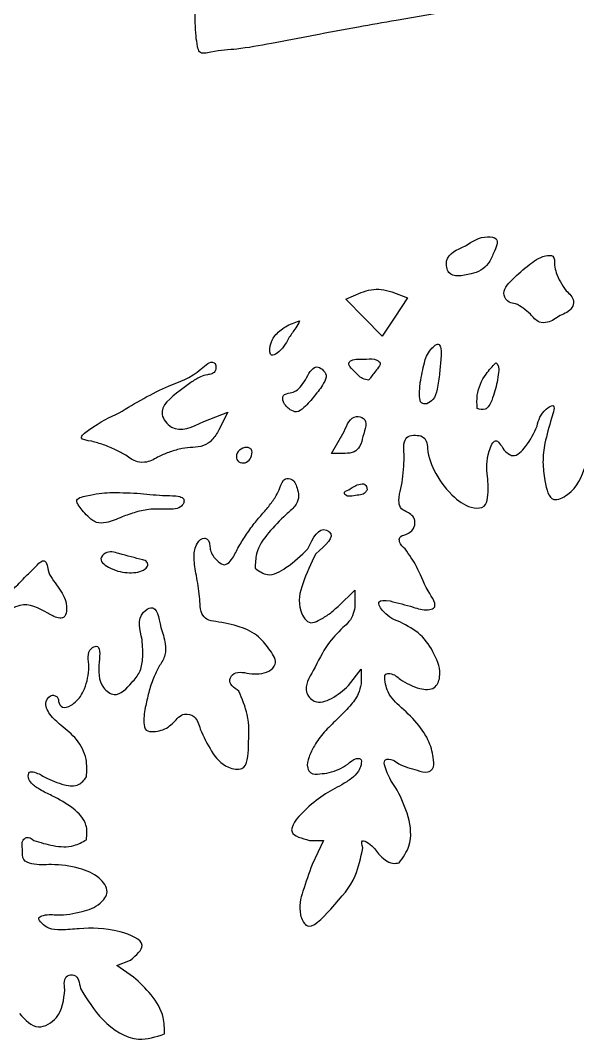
# Model space of a CAD drawing. Extents: x 0 to 204, y 72 to 361.
# Drawn here: x 83.45 to 109.45, y 189.67 to 237.24 of the extents above; entities that cross this region are included whole.
import ezdxf

# ---------------------------------------------------------------- set-up
doc = ezdxf.new("R2010")
doc.units = 0
doc.layers.get('0').update_dxf_attribs({"linetype": 'CONTINUOUS'})

msp = doc.modelspace()

# ---------------------------------------------------------------- linework, layer by layer
at = {"color": 7}
for p, q in [((91.609333, 237.123111), (91.581111, 238.336667)), ((103.575556, 237.687556), (100.979111, 237.236)), ((105.522889, 226.370444), (105.522889, 226.370444)), ((108.373333, 225.806), (108.373333, 225.806)), ((98.636667, 224.225556), (99.342222, 224.536)), ((100.781556, 224.564222), (101.515333, 224.282)), ((99.483333, 223.350667), (98.636667, 224.225556)), ((101.515333, 224.282), (100.922667, 223.378889)), ((100.33, 222.504), (99.483333, 223.350667)), ((100.922667, 223.378889), (100.33, 222.504)), ((100.922667, 223.378889), (100.922667, 223.378889)), ((95.955556, 222.391111), (95.955556, 222.391111)), ((92.568889, 220.98), (92.568889, 220.98)), ((100.104222, 220.98), (100.104222, 220.98)), ((103.011111, 220.782444), (103.011111, 220.782444)), ((105.692222, 220.359111), (105.692222, 220.359111)), ((97.169111, 219.71), (97.169111, 219.71)), ((92.004444, 218.524667), (93.133333, 218.948)), ((93.133333, 218.948), (92.71, 218.129556)), ((108.232222, 218.665778), (108.232222, 218.665778)), ((97.959333, 217.028889), (98.552, 218.044889)), ((99.426889, 217.819111), (99.426889, 217.819111)), ((94.262222, 217.085333), (94.262222, 217.085333)), ((98.608444, 217.028889), (97.959333, 217.028889)), ((90.536889, 215.053333), (90.536889, 215.053333)), ((99.624444, 215.335556), (99.624444, 215.335556)), ((89.154, 212.061778), (89.154, 212.061778)), ((98.269778, 209.888667), (99.06, 210.650667)), ((99.06, 210.650667), (99.06, 209.945111)), ((98.749556, 206.191556), (99.342222, 206.953556)), ((99.342222, 206.953556), (99.342222, 206.276222)), ((96.943333, 198.966667), (97.592444, 198.966667)), ((97.592444, 198.966667), (97.056222, 197.837778)), ((87.940444, 193.124667), (88.589556, 193.378667)), ((88.730667, 192.588444), (87.940444, 193.124667))]:
    msp.add_line(p, q, dxfattribs=at)
for points, knots in [([(95.165333, 236.163556), (94.611151, 236.058077), (93.648637, 235.87488), (92.647229, 235.839834), (91.799123, 235.626095), (91.696887, 236.105961), (91.626038, 236.536307), (91.615307, 236.913262), (91.609333, 237.123111)], [0, 0, 0, 0, 1.644869, 2.856839, 3.389143, 3.649372, 4.144473, 4.766207, 4.766207, 4.766207, 4.766207]), ([(100.979111, 237.236), (100.392988, 237.131204), (99.109382, 236.901703), (97.171179, 236.545558), (95.820239, 236.288279), (95.165333, 236.163556)], [0, 0, 0, 0, 1.786254, 3.911883, 5.911908, 5.911908, 5.911908, 5.911908]), ([(104.224667, 226.709111), (104.530507, 226.919894), (104.947958, 227.207597), (105.844683, 227.069047), (105.646644, 226.639111), (105.522889, 226.370444)], [0, 0, 0, 0, 1.111522, 1.51715, 2.192908, 2.192908, 2.192908, 2.192908]), ([(104.478667, 225.410889), (104.0607, 225.314762), (103.423366, 225.168184), (103.215562, 226.288424), (103.817169, 226.539229), (104.224667, 226.709111)], [0, 0, 0, 0, 1.03311, 1.57533, 2.713628, 2.713628, 2.713628, 2.713628]), ([(105.522889, 226.370444), (105.45279, 226.203547), (105.321702, 225.891444), (104.945863, 225.533389), (104.635554, 225.452025), (104.478667, 225.410889)], [0, 0, 0, 0, 0.539934, 1.009697, 1.490071, 1.490071, 1.490071, 1.490071]), ([(107.188, 225.834222), (107.409409, 226.001663), (107.719596, 226.236242), (108.391945, 226.299584), (108.37997, 225.981993), (108.373333, 225.806)], [0, 0, 0, 0, 0.860933, 1.206139, 1.635199, 1.635199, 1.635199, 1.635199]), ([(108.627333, 223.463556), (108.443261, 223.329269), (108.157261, 223.120623), (107.57742, 223.115705), (107.281204, 223.517778), (106.914513, 223.796339), (106.591761, 224.028458), (106.20378, 224.046388), (105.853519, 224.551301), (106.471938, 225.240236), (106.928989, 225.619368), (107.188, 225.834222)], [0, 0, 0, 0, 0.670636, 1.041994, 1.595833, 2.042035, 2.452117, 2.749791, 3.157253, 3.968508, 5.029523, 5.029523, 5.029523, 5.029523]), ([(108.373333, 225.806), (108.393937, 225.687508), (108.441434, 225.414349), (108.638992, 225.016949), (108.818317, 224.7543), (108.909556, 224.620667)], [0, 0, 0, 0, 0.359403, 0.828533, 1.314452, 1.314452, 1.314452, 1.314452]), ([(99.342222, 224.536), (99.498149, 224.589), (99.804233, 224.69304), (100.303994, 224.697427), (100.619009, 224.609561), (100.781556, 224.564222)], [0, 0, 0, 0, 0.491763, 0.965325, 1.470191, 1.470191, 1.470191, 1.470191]), ([(108.909556, 224.620667), (109.073158, 224.47524), (109.323514, 224.2527), (109.173775, 223.681564), (108.848401, 223.551753), (108.627333, 223.463556)], [0, 0, 0, 0, 0.593823, 0.908706, 1.576069, 1.576069, 1.576069, 1.576069]), ([(95.955556, 222.391111), (95.828612, 222.147649), (95.662103, 221.828305), (95.064195, 221.494989), (95.083023, 222.135291), (95.310877, 222.559659), (95.817336, 222.986603), (96.245301, 223.134255), (96.463556, 223.209556)], [0, 0, 0, 0, 0.866889, 1.137078, 1.586757, 2.088238, 2.75489, 3.448709, 3.448709, 3.448709, 3.448709]), ([(96.463556, 223.209556), (96.453886, 223.178183), (96.41019, 223.036407), (96.21047, 222.776064), (96.051356, 222.535781), (95.955556, 222.391111)], [0, 0, 0, 0, 0.098172, 0.443643, 0.966374, 0.966374, 0.966374, 0.966374]), ([(102.108, 220.330889), (102.165279, 220.651456), (102.264784, 221.208338), (102.45753, 221.774742), (102.970617, 222.250124), (103.10004, 221.813914), (103.060126, 221.396805), (103.029215, 221.009355), (103.011111, 220.782444)], [0, 0, 0, 0, 0.94421, 1.640263, 2.081611, 2.277882, 2.753535, 3.425838, 3.425838, 3.425838, 3.425838]), ([(88.053333, 218.919778), (88.824322, 219.383108), (90.102369, 220.151158), (91.562469, 220.583424), (92.305058, 221.38246), (92.549617, 221.221794), (92.562467, 221.11029), (92.566499, 221.028483), (92.568889, 220.98)], [0, 0, 0, 0, 2.624211, 4.350077, 5.012537, 5.071491, 5.173719, 5.322444, 5.322444, 5.322444, 5.322444]), ([(99.709111, 220.443778), (99.606327, 220.464295), (99.311345, 220.523178), (99.077621, 220.842505), (98.66936, 221.199846), (98.933547, 221.409329), (99.220644, 221.431361), (99.458514, 221.431484), (99.596222, 221.431556)], [0, 0, 0, 0, 0.302532, 0.868239, 1.290582, 1.440842, 1.741184, 2.154112, 2.154112, 2.154112, 2.154112]), ([(99.596222, 221.431556), (99.759739, 221.444222), (99.990623, 221.462106), (100.31486, 221.225867), (100.18244, 221.0713), (100.104222, 220.98)], [0, 0, 0, 0, 0.492196, 0.694977, 0.987608, 0.987608, 0.987608, 0.987608]), ([(104.760889, 219.117333), (104.751089, 219.326759), (104.724516, 219.894642), (105.068685, 220.664301), (105.474882, 221.092579), (105.635778, 221.262222)], [0, 0, 0, 0, 0.625113, 1.695069, 2.396867, 2.396867, 2.396867, 2.396867]), ([(105.635778, 221.262222), (105.67497, 221.22186), (105.792964, 221.100344), (105.75605, 220.755296), (105.715628, 220.504391), (105.692222, 220.359111)], [0, 0, 0, 0, 0.16357, 0.492449, 0.944798, 0.944798, 0.944798, 0.944798]), ([(92.568889, 220.98), (92.556177, 220.931916), (92.528206, 220.826109), (92.369539, 220.718628), (92.128498, 220.701329), (91.786159, 220.58389), (91.366689, 220.320514), (91.065724, 220.088724), (90.903778, 219.964)], [0, 0, 0, 0, 0.145589, 0.320358, 0.527406, 0.866248, 1.392778, 2.006147, 2.006147, 2.006147, 2.006147]), ([(96.802222, 220.556667), (96.869138, 220.69511), (96.973148, 220.910299), (97.291923, 221.126706), (97.452585, 221.011561), (97.536, 220.951778)], [0, 0, 0, 0, 0.465631, 0.723751, 1.002483, 1.002483, 1.002483, 1.002483]), ([(97.536, 220.951778), (97.613942, 220.8648), (97.787241, 220.67141), (97.545892, 220.173461), (97.317369, 219.892366), (97.169111, 219.71)], [0, 0, 0, 0, 0.323001, 0.718169, 1.44809, 1.44809, 1.44809, 1.44809]), ([(100.104222, 220.98), (100.047312, 220.904231), (99.941527, 220.763391), (99.805154, 220.587957), (99.734566, 220.48199), (99.709111, 220.443778)], [0, 0, 0, 0, 0.284315, 0.528489, 0.666199, 0.666199, 0.666199, 0.666199]), ([(103.011111, 220.782444), (102.977894, 220.531708), (102.922345, 220.112397), (102.772438, 219.549129), (102.518431, 219.401302), (102.418444, 219.343111)], [0, 0, 0, 0, 0.771752, 1.290611, 1.627443, 1.627443, 1.627443, 1.627443]), ([(96.040222, 219.060889), (95.911164, 219.166123), (95.706116, 219.333321), (95.655867, 219.806661), (96.032747, 219.834031), (96.331274, 219.941457), (96.594291, 220.205542), (96.729671, 220.434153), (96.802222, 220.556667)], [0, 0, 0, 0, 0.49706, 0.789734, 1.130338, 1.401564, 1.772894, 2.201676, 2.201676, 2.201676, 2.201676]), ([(102.418444, 219.343111), (102.322668, 219.342004), (102.10821, 219.339526), (102.051802, 219.829162), (102.085398, 220.1291), (102.108, 220.330889)], [0, 0, 0, 0, 0.253468, 0.567553, 1.213297, 1.213297, 1.213297, 1.213297]), ([(105.692222, 220.359111), (105.627085, 220.084091), (105.52404, 219.649022), (105.209253, 219.005905), (104.892361, 219.08466), (104.760889, 219.117333)], [0, 0, 0, 0, 0.891959, 1.41104, 1.779094, 1.779094, 1.779094, 1.779094]), ([(90.903778, 219.964), (90.441541, 219.613505), (89.740869, 219.082216), (90.681494, 217.876064), (91.469647, 218.262472), (92.004444, 218.524667)], [0, 0, 0, 0, 1.406721, 2.132346, 3.664037, 3.664037, 3.664037, 3.664037]), ([(97.169111, 219.71), (97.019125, 219.527401), (96.787051, 219.244867), (96.361876, 218.897072), (96.136738, 219.011734), (96.040222, 219.060889)], [0, 0, 0, 0, 0.734835, 1.137008, 1.438793, 1.438793, 1.438793, 1.438793]), ([(86.783333, 217.593333), (86.544565, 217.629827), (86.083236, 217.700336), (87.069434, 218.463474), (87.624763, 218.721019), (88.053333, 218.919778)], [0, 0, 0, 0, 0.520289, 1.00526, 2.644949, 2.644949, 2.644949, 2.644949]), ([(107.554889, 218.298889), (107.630448, 218.5811), (107.735576, 218.973752), (108.461248, 219.412811), (108.320588, 218.954008), (108.232222, 218.665778)], [0, 0, 0, 0, 0.904403, 1.258329, 1.856384, 1.856384, 1.856384, 1.856384]), ([(98.552, 218.044889), (98.688759, 218.379518), (98.877518, 218.841385), (99.709273, 218.646303), (99.544169, 218.162661), (99.426889, 217.819111)], [0, 0, 0, 0, 0.904086, 1.247852, 2.090883, 2.090883, 2.090883, 2.090883]), ([(108.232222, 218.665778), (108.118385, 218.279909), (107.921768, 217.613446), (107.792087, 216.626414), (107.878658, 216.047328), (107.921778, 215.758889)], [0, 0, 0, 0, 1.207064, 2.084806, 2.955875, 2.955875, 2.955875, 2.955875]), ([(92.71, 218.129556), (92.613487, 217.961615), (92.438405, 217.656957), (91.99591, 217.343465), (91.494663, 217.314538), (90.968899, 217.261907), (90.436631, 217.113223), (90.086532, 216.961622), (89.916, 216.887778)], [0, 0, 0, 0, 0.577262, 1.047203, 1.550186, 2.051288, 2.63829, 3.195759, 3.195759, 3.195759, 3.195759]), ([(101.346, 217.113556), (101.333825, 217.269271), (101.314087, 217.521708), (101.527215, 217.869026), (101.877703, 217.883568), (102.203332, 217.854025), (102.436555, 217.590376), (102.437212, 216.951298), (102.807955, 216.0007), (103.572842, 215.020778), (104.378523, 214.452265), (105.140911, 214.474676), (105.31799, 215.175343), (105.272421, 215.635666), (105.240667, 215.956444)], [0, 0, 0, 0, 0.461703, 0.748484, 1.100678, 1.429498, 1.704846, 2.058838, 3.290111, 4.697637, 5.735838, 6.203605, 6.636507, 7.631637, 7.631637, 7.631637, 7.631637]), ([(106.002667, 217.198222), (106.141572, 217.068811), (106.483003, 216.750714), (107.177644, 217.465075), (107.413669, 217.986754), (107.554889, 218.298889)], [0, 0, 0, 0, 0.50187, 1.233606, 2.323596, 2.323596, 2.323596, 2.323596]), ([(88.363778, 216.944222), (88.20585, 217.032839), (87.869953, 217.221318), (87.338181, 217.435534), (86.962654, 217.542334), (86.783333, 217.593333)], [0, 0, 0, 0, 0.542925, 1.154746, 1.713909, 1.713909, 1.713909, 1.713909]), ([(99.426889, 217.819111), (99.394604, 217.656247), (99.338871, 217.375092), (99.021292, 217.04545), (98.753229, 217.034697), (98.608444, 217.028889)], [0, 0, 0, 0, 0.491557, 0.848587, 1.267901, 1.267901, 1.267901, 1.267901]), ([(105.240667, 215.956444), (105.20849, 216.313139), (105.160525, 216.844871), (105.611794, 217.857457), (105.873025, 217.416873), (106.002667, 217.198222)], [0, 0, 0, 0, 1.177493, 1.755311, 2.324579, 2.324579, 2.324579, 2.324579]), ([(89.916, 216.887778), (89.73082, 216.777621), (89.418937, 216.592095), (88.825378, 216.608888), (88.53471, 216.820047), (88.363778, 216.944222)], [0, 0, 0, 0, 0.634357, 1.06839, 1.688004, 1.688004, 1.688004, 1.688004]), ([(94.262222, 217.085333), (94.243104, 216.972439), (94.207139, 216.760055), (93.942907, 216.557796), (93.612951, 216.584106), (93.469531, 216.909512), (93.661531, 217.207033), (93.931913, 217.337537), (94.138089, 217.289015), (94.238103, 217.202738), (94.2544, 217.123412), (94.262222, 217.085333)], [0, 0, 0, 0, 0.332605, 0.625713, 0.914857, 1.192137, 1.518021, 1.878881, 2.011728, 2.135269, 2.249318, 2.249318, 2.249318, 2.249318]), ([(101.204889, 215.392), (101.23887, 215.582137), (101.309082, 215.974996), (101.355582, 216.551506), (101.349036, 216.935483), (101.346, 217.113556)], [0, 0, 0, 0, 0.57928, 1.1969, 1.731032, 1.731032, 1.731032, 1.731032]), ([(107.921778, 215.758889), (108.003654, 215.352309), (108.143483, 214.657953), (109.37385, 215.244826), (109.632839, 215.947987), (109.812667, 216.436222)], [0, 0, 0, 0, 0.971148, 1.658522, 3.220001, 3.220001, 3.220001, 3.220001]), ([(93.556667, 212.541556), (93.669152, 212.730346), (93.904164, 213.124784), (94.287741, 213.674228), (94.698675, 214.164203), (95.07967, 214.598736), (95.371507, 215.020094), (95.583442, 215.423916), (95.696622, 215.90615), (96.245201, 215.834295), (96.326421, 215.531294), (96.378889, 215.335556)], [0, 0, 0, 0, 0.659169, 1.377192, 2.007693, 2.57461, 3.117364, 3.517526, 4.009075, 4.310391, 4.860255, 4.860255, 4.860255, 4.860255]), ([(98.777778, 215.335556), (98.914064, 215.430491), (99.126098, 215.578191), (99.564874, 215.64504), (99.605174, 215.435673), (99.624444, 215.335556)], [0, 0, 0, 0, 0.519068, 0.807561, 1.071938, 1.071938, 1.071938, 1.071938]), ([(86.585778, 214.093778), (86.497245, 214.187615), (86.336811, 214.357663), (86.168993, 214.580089), (85.985407, 214.924334), (86.838886, 215.130382), (87.632473, 215.228616), (88.455405, 215.188107), (88.9, 215.166222)], [0, 0, 0, 0, 0.382569, 0.693274, 0.87709, 1.397814, 2.490415, 3.774361, 3.774361, 3.774361, 3.774361]), ([(88.9, 215.166222), (89.095746, 215.147452), (89.488975, 215.109745), (90.034645, 215.068464), (90.384929, 215.057911), (90.536889, 215.053333)], [0, 0, 0, 0, 0.58995, 1.185132, 1.641175, 1.641175, 1.641175, 1.641175]), ([(90.536889, 215.053333), (90.649709, 215.049816), (90.83315, 215.044098), (91.099504, 214.921109), (91.081252, 214.778342), (91.073111, 214.714667)], [0, 0, 0, 0, 0.348758, 0.567069, 0.742826, 0.742826, 0.742826, 0.742826]), ([(96.378889, 215.335556), (96.409175, 215.202766), (96.470513, 214.933827), (96.23909, 214.504836), (95.988633, 214.298624), (95.842667, 214.178444)], [0, 0, 0, 0, 0.396389, 0.802806, 1.370541, 1.370541, 1.370541, 1.370541]), ([(99.624444, 215.335556), (99.599939, 215.286311), (99.537774, 215.161387), (99.288656, 215.075174), (98.993281, 215.066131), (98.696467, 214.984568), (98.503766, 215.217071), (98.663281, 215.286046), (98.777778, 215.335556)], [0, 0, 0, 0, 0.160659, 0.407563, 0.721846, 1.094672, 1.202126, 1.475419, 1.475419, 1.475419, 1.475419]), ([(101.430667, 214.319556), (101.335023, 214.371141), (101.135002, 214.479022), (101.089848, 214.922535), (101.160497, 215.210843), (101.204889, 215.392)], [0, 0, 0, 0, 0.307728, 0.64355, 1.211314, 1.211314, 1.211314, 1.211314]), ([(91.073111, 214.714667), (91.024816, 214.645163), (90.907692, 214.476607), (90.532019, 214.411838), (90.265233, 214.424975), (90.113556, 214.432444)], [0, 0, 0, 0, 0.246027, 0.596651, 1.058664, 1.058664, 1.058664, 1.058664]), ([(88.194444, 214.065556), (87.953269, 213.958998), (87.575877, 213.792257), (86.957942, 213.75524), (86.714164, 213.976991), (86.585778, 214.093778)], [0, 0, 0, 0, 0.794052, 1.242532, 1.74152, 1.74152, 1.74152, 1.74152]), ([(90.113556, 214.432444), (89.91804, 214.434122), (89.487247, 214.43782), (88.838702, 214.305494), (88.406494, 214.144528), (88.194444, 214.065556)], [0, 0, 0, 0, 0.585507, 1.290093, 1.968726, 1.968726, 1.968726, 1.968726]), ([(95.842667, 214.178444), (95.562431, 213.901637), (95.018894, 213.364749), (94.423796, 212.504244), (94.408945, 211.896387), (94.403333, 211.666667)], [0, 0, 0, 0, 1.190421, 2.308907, 2.988393, 2.988393, 2.988393, 2.988393]), ([(101.402444, 212.569778), (101.290153, 212.666491), (101.128507, 212.805711), (101.117501, 213.170212), (101.517914, 213.242529), (101.861063, 213.506827), (101.88278, 214.068653), (101.591123, 214.230509), (101.430667, 214.319556)], [0, 0, 0, 0, 0.428403, 0.616693, 0.937468, 1.441534, 1.857598, 2.36644, 2.36644, 2.36644, 2.36644]), ([(96.858667, 212.569778), (97.10847, 213.085464), (97.388224, 213.662978), (98.20045, 213.169129), (97.684729, 212.732634), (97.225556, 212.344)], [0, 0, 0, 0, 1.236543, 1.384798, 2.588638, 2.588638, 2.588638, 2.588638]), ([(81.985556, 213.049556), (81.949585, 212.638394), (81.880048, 211.843554), (81.970848, 210.994437), (82.357585, 210.115585), (82.834518, 210.47173), (83.227374, 210.793826), (83.536019, 211.119336), (83.707111, 211.299778)], [0, 0, 0, 0, 1.203052, 2.325692, 2.932158, 3.240328, 3.830397, 4.564348, 4.564348, 4.564348, 4.564348]), ([(91.637556, 211.440889), (91.593609, 211.704455), (91.515006, 212.175863), (91.603818, 212.772371), (91.939924, 213.130419), (92.181012, 213.032238), (92.270525, 212.875787), (92.282913, 212.670942), (92.332204, 212.428373), (92.467702, 212.181019), (92.610315, 212.04518), (92.681778, 211.977111)], [0, 0, 0, 0, 0.792779, 1.417947, 1.826029, 1.964814, 2.131812, 2.337506, 2.576388, 2.870116, 3.165135, 3.165135, 3.165135, 3.165135]), ([(89.154, 212.061778), (89.231648, 212.039651), (89.359751, 212.003147), (89.414623, 211.785282), (89.143183, 211.48119), (88.453044, 211.430751), (87.791766, 211.55058), (87.048923, 212.016228), (87.487316, 212.518262), (88.237337, 212.290877), (88.795442, 212.151391), (89.154, 212.061778)], [0, 0, 0, 0, 0.223944, 0.369461, 0.585447, 1.329015, 2.251632, 2.876931, 3.203418, 3.840329, 4.984773, 4.984773, 4.984773, 4.984773]), ([(92.681778, 211.977111), (92.780563, 211.902847), (92.974208, 211.757271), (93.350594, 212.080065), (93.474489, 212.357522), (93.556667, 212.541556)], [0, 0, 0, 0, 0.328196, 0.643349, 1.264157, 1.264157, 1.264157, 1.264157]), ([(94.403333, 211.666667), (94.588583, 211.534722), (95.042559, 211.211376), (96.017978, 211.761628), (96.546147, 212.269355), (96.858667, 212.569778)], [0, 0, 0, 0, 0.638597, 1.564957, 2.907432, 2.907432, 2.907432, 2.907432]), ([(97.225556, 212.344), (97.006098, 211.884007), (96.603691, 211.040541), (96.326502, 209.899847), (96.863417, 209.006907), (97.415502, 209.255345), (97.834305, 209.497434), (98.119157, 209.753348), (98.269778, 209.888667)], [0, 0, 0, 0, 1.523485, 2.793535, 3.517331, 3.880462, 4.416106, 5.01715, 5.01715, 5.01715, 5.01715]), ([(100.696889, 210.142667), (101.06031, 210.050982), (101.655608, 209.900799), (102.300198, 209.688061), (102.99347, 209.826733), (102.274468, 210.845649), (102.043479, 211.658574), (101.59753, 212.292472), (101.402444, 212.569778)], [0, 0, 0, 0, 1.116628, 1.829083, 2.08926, 2.931995, 4.192912, 5.173474, 5.173474, 5.173474, 5.173474]), ([(83.707111, 211.299778), (83.866947, 211.450289), (84.109098, 211.678312), (84.506162, 212.113584), (84.72036, 211.844679), (84.708815, 211.532807), (84.930496, 211.16413), (85.109181, 210.919874), (85.202889, 210.791778)], [0, 0, 0, 0, 0.736917, 1.116424, 1.281447, 1.605813, 2.041059, 2.521029, 2.521029, 2.521029, 2.521029]), ([(91.835111, 210.001556), (91.821142, 210.15531), (91.791424, 210.482398), (91.727296, 210.962944), (91.666365, 211.287452), (91.637556, 211.440889)], [0, 0, 0, 0, 0.463149, 0.985275, 1.453575, 1.453575, 1.453575, 1.453575]), ([(85.202889, 210.791778), (85.288335, 210.668448), (85.455242, 210.427543), (85.602802, 210.036962), (85.599477, 209.777976), (85.598, 209.662889)], [0, 0, 0, 0, 0.450067, 0.879137, 1.222297, 1.222297, 1.222297, 1.222297]), ([(84.723111, 209.578222), (84.292393, 209.810972), (83.601958, 210.184065), (82.480867, 209.405189), (82.736151, 208.683149), (82.888667, 208.251778)], [0, 0, 0, 0, 1.351858, 2.167007, 3.37674, 3.37674, 3.37674, 3.37674]), ([(89.125778, 208.336444), (89.009986, 208.80488), (88.85773, 209.420837), (89.778597, 210.053203), (89.907677, 209.383413), (90.000667, 208.900889)], [0, 0, 0, 0, 1.277148, 1.679353, 2.715709, 2.715709, 2.715709, 2.715709]), ([(92.568889, 209.183111), (92.419618, 209.201534), (92.153216, 209.234413), (91.859321, 209.572722), (91.843921, 209.845509), (91.835111, 210.001556)], [0, 0, 0, 0, 0.436848, 0.77964, 1.237845, 1.237845, 1.237845, 1.237845]), ([(99.06, 209.945111), (99.041592, 209.813354), (99.003345, 209.5396), (98.805294, 209.168696), (98.596146, 208.987862), (98.495556, 208.900889)], [0, 0, 0, 0, 0.397483, 0.825861, 1.2228, 1.2228, 1.2228, 1.2228]), ([(101.176667, 209.154889), (100.912245, 209.257372), (100.500544, 209.416938), (99.992437, 210.213733), (100.459836, 210.166581), (100.696889, 210.142667)], [0, 0, 0, 0, 0.913979, 1.423051, 1.946948, 1.946948, 1.946948, 1.946948]), ([(85.598, 209.662889), (85.571488, 209.545454), (85.523674, 209.333666), (85.093264, 209.345266), (84.872992, 209.483894), (84.723111, 209.578222)], [0, 0, 0, 0, 0.314724, 0.567588, 1.106008, 1.106008, 1.106008, 1.106008]), ([(90.000667, 208.900889), (90.084624, 208.651792), (90.223656, 208.23929), (90.238123, 207.59367), (90.044513, 207.283538), (89.944222, 207.122889)], [0, 0, 0, 0, 0.789061, 1.306675, 1.862955, 1.862955, 1.862955, 1.862955]), ([(95.108889, 207.828444), (94.941161, 208.055136), (94.576409, 208.548115), (93.6508, 208.993985), (92.948745, 209.11671), (92.568889, 209.183111)], [0, 0, 0, 0, 0.836031, 1.818093, 2.975897, 2.975897, 2.975897, 2.975897]), ([(98.495556, 208.900889), (98.244462, 208.645789), (97.661903, 208.053934), (97.21953, 207.021901), (96.583473, 206.034061), (97.202063, 205.292324), (98.074057, 205.579239), (98.508893, 205.973403), (98.749556, 206.191556)], [0, 0, 0, 0, 1.056501, 2.451173, 3.511631, 4.0614, 4.86445, 5.859766, 5.859766, 5.859766, 5.859766]), ([(101.176667, 206.473778), (101.459383, 206.308604), (101.929229, 206.034102), (102.797966, 205.961088), (103.143565, 206.786425), (102.785578, 207.679218), (102.175645, 208.629481), (101.506773, 208.981271), (101.176667, 209.154889)], [0, 0, 0, 0, 1.004778, 1.669839, 2.220151, 3.310113, 4.438213, 5.537481, 5.537481, 5.537481, 5.537481]), ([(87.122, 207.292222), (87.09449, 206.860391), (87.053505, 206.21705), (87.96348, 205.563493), (88.576761, 206.25466), (89.052529, 206.790759), (89.185686, 207.52489), (89.148115, 208.033857), (89.125778, 208.336444)], [0, 0, 0, 0, 1.21251, 1.806399, 2.797308, 3.396678, 4.020633, 4.935458, 4.935458, 4.935458, 4.935458]), ([(86.247111, 205.683556), (86.315617, 205.80064), (86.471489, 206.067044), (86.592418, 206.545973), (86.694746, 207.155351), (86.500624, 207.830571), (87.199028, 208.160282), (87.155073, 207.664931), (87.122, 207.292222)], [0, 0, 0, 0, 0.405872, 0.923491, 1.454586, 2.323948, 2.570925, 3.321481, 3.321481, 3.321481, 3.321481]), ([(94.121111, 206.756), (94.440537, 206.732511), (94.908374, 206.698108), (95.490114, 207.243503), (95.253652, 207.606324), (95.108889, 207.828444)], [0, 0, 0, 0, 0.928031, 1.359215, 2.039912, 2.039912, 2.039912, 2.039912]), ([(89.944222, 207.122889), (89.854174, 206.957784), (89.650675, 206.584662), (89.44562, 205.952857), (89.345256, 205.490985), (89.295111, 205.260222)], [0, 0, 0, 0, 0.563306, 1.273015, 1.981661, 1.981661, 1.981661, 1.981661]), ([(93.641333, 205.937556), (93.409374, 206.099544), (93.089068, 206.323229), (93.438707, 206.892305), (93.828694, 206.814408), (94.121111, 206.756)], [0, 0, 0, 0, 0.682522, 0.942477, 1.721555, 1.721555, 1.721555, 1.721555]), ([(101.120222, 205.260222), (101.0047, 205.368156), (100.777453, 205.580475), (100.54241, 205.974134), (100.475451, 206.33), (100.404298, 206.746789), (100.844847, 206.772654), (101.035045, 206.601339), (101.176667, 206.473778)], [0, 0, 0, 0, 0.476048, 0.936443, 1.307349, 1.670461, 1.861904, 2.420047, 2.420047, 2.420047, 2.420047]), ([(99.342222, 206.276222), (99.306641, 206.113483), (99.2219, 205.725908), (98.786903, 205.176122), (98.419349, 204.814053), (98.213333, 204.611111)], [0, 0, 0, 0, 0.494628, 1.177997, 2.049528, 2.049528, 2.049528, 2.049528]), ([(85.344, 204.328889), (85.162109, 204.48846), (84.827163, 204.782304), (84.521, 205.385456), (84.85868, 205.780116), (85.099154, 205.71827), (85.215498, 205.60894), (85.224723, 205.402069), (85.397696, 205.086989), (85.911101, 205.286216), (86.121863, 205.535446), (86.247111, 205.683556)], [0, 0, 0, 0, 0.739169, 1.361151, 1.769186, 1.92181, 2.060763, 2.213387, 2.53345, 2.943451, 3.54397, 3.54397, 3.54397, 3.54397]), ([(91.835111, 204.159556), (91.999533, 203.807585), (92.316352, 203.129385), (92.92697, 202.365337), (94.050399, 202.173483), (94.09792, 203.602556), (94.146134, 204.728155), (93.795346, 205.568571), (93.641333, 205.937556)], [0, 0, 0, 0, 1.164566, 2.243967, 2.876694, 3.94646, 5.436198, 6.602196, 6.602196, 6.602196, 6.602196]), ([(89.295111, 205.260222), (89.243934, 205.005893), (89.170198, 204.63946), (89.25474, 204.051556), (89.676476, 204.034368), (90.013577, 204.091589), (90.341602, 204.238941), (90.512189, 204.39552), (90.593333, 204.47)], [0, 0, 0, 0, 0.808479, 1.164843, 1.517844, 1.87098, 2.234327, 2.56396, 2.56396, 2.56396, 2.56396]), ([(101.966889, 202.240444), (102.129566, 202.181645), (102.37977, 202.091208), (102.760358, 202.318065), (102.727516, 202.89006), (102.543535, 203.618557), (101.959909, 204.501544), (101.408947, 204.999352), (101.120222, 205.260222)], [0, 0, 0, 0, 0.492002, 0.756721, 1.173029, 2.021048, 3.0824, 4.250961, 4.250961, 4.250961, 4.250961]), ([(90.593333, 204.47), (90.747041, 204.647798), (91.007411, 204.948975), (91.677109, 204.772132), (91.776245, 204.38778), (91.835111, 204.159556)], [0, 0, 0, 0, 0.647024, 1.096009, 1.752328, 1.752328, 1.752328, 1.752328]), ([(98.213333, 204.611111), (98.012663, 204.41686), (97.6251, 204.041693), (97.172739, 203.455721), (96.992045, 203.038832), (96.915111, 202.861333)], [0, 0, 0, 0, 0.83819, 1.618836, 2.197658, 2.197658, 2.197658, 2.197658]), ([(86.529333, 201.93), (86.545373, 202.207092), (86.581442, 202.830198), (86.12076, 203.712809), (85.597765, 204.127618), (85.344, 204.328889)], [0, 0, 0, 0, 0.822841, 1.850351, 2.818836, 2.818836, 2.818836, 2.818836]), ([(96.915111, 202.861333), (96.860266, 202.687763), (96.777468, 202.42573), (97.007977, 202.029004), (97.436192, 202.071794), (97.868056, 202.118882), (98.316323, 202.273261), (98.589068, 202.441217), (98.721333, 202.522667)], [0, 0, 0, 0, 0.522232, 0.788396, 1.217567, 1.646254, 2.141429, 2.607651, 2.607651, 2.607651, 2.607651]), ([(98.721333, 202.522667), (98.839331, 202.633754), (98.999295, 202.784351), (99.380395, 202.813398), (99.352902, 202.4539), (99.219696, 202.151157), (98.886039, 201.824039), (98.596005, 201.65471), (98.439111, 201.563111)], [0, 0, 0, 0, 0.488306, 0.661974, 0.947462, 1.269094, 1.734097, 2.282066, 2.282066, 2.282066, 2.282066]), ([(101.035556, 201.309111), (100.877797, 201.53612), (100.618091, 201.90983), (100.304962, 202.823745), (100.694325, 202.748126), (100.838, 202.720222)], [0, 0, 0, 0, 0.943596, 1.553378, 1.909967, 1.909967, 1.909967, 1.909967]), ([(100.838, 202.720222), (100.925318, 202.658657), (101.132643, 202.51248), (101.521705, 202.367589), (101.814571, 202.283946), (101.966889, 202.240444)], [0, 0, 0, 0, 0.319491, 0.758584, 1.234448, 1.234448, 1.234448, 1.234448]), ([(84.920667, 201.055111), (84.730593, 201.14244), (84.390995, 201.298468), (83.996178, 201.578414), (83.78975, 201.859648), (83.826913, 202.204358), (84.247152, 202.128564), (84.459522, 201.99591), (84.610222, 201.901778)], [0, 0, 0, 0, 0.628265, 1.1225, 1.424336, 1.674895, 1.904854, 2.466788, 2.466788, 2.466788, 2.466788]), ([(84.610222, 201.901778), (84.893305, 201.772198), (85.372348, 201.55292), (86.167064, 201.456901), (86.419213, 201.78619), (86.529333, 201.93)], [0, 0, 0, 0, 0.954373, 1.615022, 2.127256, 2.127256, 2.127256, 2.127256]), ([(98.439111, 201.563111), (97.870638, 201.255934), (97.003257, 200.787241), (95.745519, 199.283151), (96.572715, 199.064591), (96.943333, 198.966667)], [0, 0, 0, 0, 2.140279, 3.265652, 4.179152, 4.179152, 4.179152, 4.179152]), ([(101.120222, 197.922444), (101.300299, 198.173768), (101.752128, 198.804362), (101.614565, 200.104608), (101.226982, 200.910889), (101.035556, 201.309111)], [0, 0, 0, 0, 0.906269, 2.273914, 3.608591, 3.608591, 3.608591, 3.608591]), ([(86.529333, 198.994889), (86.549094, 199.232891), (86.596907, 199.808755), (85.875375, 200.552151), (85.255153, 200.878897), (84.920667, 201.055111)], [0, 0, 0, 0, 0.69127, 1.672577, 2.821307, 2.821307, 2.821307, 2.821307]), ([(84.440889, 195.100222), (84.359771, 195.193798), (84.209694, 195.366922), (84.695942, 195.541226), (85.316631, 195.449103), (86.267132, 195.600251), (87.110505, 195.894394), (87.651549, 196.597915), (87.070951, 197.359231), (86.125977, 197.721884), (85.012078, 197.885941), (84.162972, 197.785661), (83.505828, 198.032744), (83.566841, 198.53744), (83.479174, 198.930603), (83.78454, 199.183767), (83.960165, 199.052045), (84.074, 198.966667)], [0, 0, 0, 0, 0.287142, 0.531243, 1.186145, 2.348095, 3.273071, 3.893344, 4.618992, 5.662846, 6.975386, 7.891857, 8.310336, 8.786773, 9.230609, 9.43028, 9.798134, 9.798134, 9.798134, 9.798134]), ([(84.074, 198.966667), (84.371009, 198.873271), (84.972724, 198.684061), (85.861639, 198.632086), (86.338378, 198.89113), (86.529333, 198.994889)], [0, 0, 0, 0, 0.938402, 1.901121, 2.54439, 2.54439, 2.54439, 2.54439]), ([(99.426889, 198.628), (99.392384, 198.769721), (99.325457, 199.044613), (99.874271, 198.75487), (100.043043, 198.513794), (100.160667, 198.345778)], [0, 0, 0, 0, 0.316113, 0.613153, 1.296256, 1.296256, 1.296256, 1.296256]), ([(97.056222, 197.837778), (96.90805, 197.428413), (96.633388, 196.669585), (96.381752, 195.717861), (96.884506, 194.589107), (98.201692, 196.081335), (99.091718, 197.049656), (99.328695, 198.165597), (99.426889, 198.628)], [0, 0, 0, 0, 1.304382, 2.417891, 2.961193, 4.334859, 6.259502, 7.621262, 7.621262, 7.621262, 7.621262]), ([(100.160667, 198.345778), (100.262062, 198.240493), (100.446778, 198.048693), (100.792982, 197.866014), (101.017381, 197.90471), (101.120222, 197.922444)], [0, 0, 0, 0, 0.440162, 0.801856, 1.107863, 1.107863, 1.107863, 1.107863]), ([(86.190667, 194.846222), (85.907254, 194.821165), (85.440086, 194.779863), (84.801175, 194.803118), (84.547469, 195.012333), (84.440889, 195.100222)], [0, 0, 0, 0, 0.862949, 1.42246, 1.827777, 1.827777, 1.827777, 1.827777]), ([(88.589556, 193.378667), (88.861937, 193.619131), (89.511994, 194.193018), (87.713022, 194.926469), (86.76883, 194.876698), (86.190667, 194.846222)], [0, 0, 0, 0, 0.873402, 2.084435, 3.997338, 3.997338, 3.997338, 3.997338]), ([(85.513333, 191.995778), (85.488638, 192.272176), (85.45292, 192.671941), (86.139115, 192.730363), (86.202652, 192.331395), (86.247111, 192.052222)], [0, 0, 0, 0, 0.667876, 0.965973, 1.660667, 1.660667, 1.660667, 1.660667]), ([(90.17, 189.935556), (90.168546, 190.195978), (90.164831, 190.861558), (89.586409, 191.794131), (89.012489, 192.326852), (88.730667, 192.588444)], [0, 0, 0, 0, 0.771621, 1.972083, 3.130317, 3.130317, 3.130317, 3.130317]), ([(83.396667, 190.895111), (83.674726, 190.592314), (84.192844, 190.028102), (85.399861, 190.732721), (85.47125, 191.527354), (85.513333, 191.995778)], [0, 0, 0, 0, 1.090006, 2.03105, 3.382352, 3.382352, 3.382352, 3.382352]), ([(86.247111, 192.052222), (86.557752, 191.548396), (87.19624, 190.512835), (88.738901, 189.46789), (89.765831, 189.803478), (90.17, 189.935556)], [0, 0, 0, 0, 1.794515, 3.688432, 4.917575, 4.917575, 4.917575, 4.917575])]:
    msp.add_open_spline(points, degree=3, knots=knots, dxfattribs=at)

doc.saveas('drawing.dxf')
